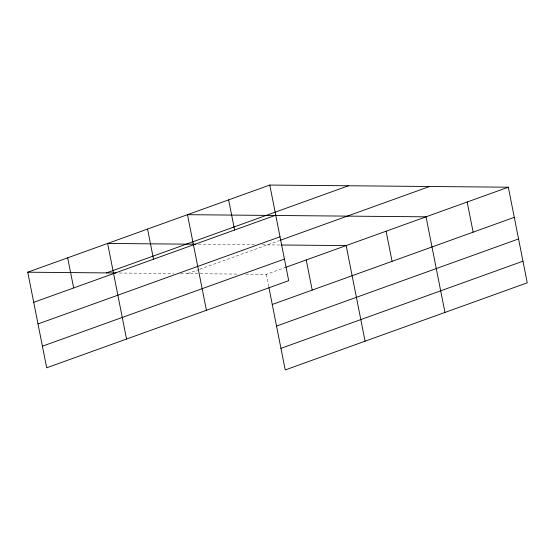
<?xml version="1.0" encoding="UTF-8"?>
<svg xmlns="http://www.w3.org/2000/svg" width="555" height="555" viewBox="0 0 555 555"><rect width="100%" height="100%" fill="white"/><g stroke="black" fill="none" stroke-linecap="round" stroke-linejoin="round"><path stroke-width="0.42" stroke-dasharray="2.77 2.08" d="M187.576 273.629L198.981 269.522M199.8 269.231L279.671 240.475M245.761 274.156L266.296 274.337L285.041 267.586M198.419 244.255L255.362 244.769M262.265 244.831L280.275 244.991M119.415 273.018L173.77 273.504M180.673 273.566L238.914 274.094M266.296 274.337L268.78 286.893"/><path stroke-width="0.83" d="M269.779 185.058L288.704 280.663L46.682 367.798L27.75 272.2L269.779 185.058L508.318 187.201L527.25 282.8L285.221 369.942L268.946 287.733M106.47 272.907L348.498 185.765M33.716 302.336L275.745 215.194M37.997 323.94L280.018 236.798M280.483 240.183L429.598 186.494M42.402 346.195L284.431 259.06M285.853 267.295L508.318 187.201M272.262 304.473L514.291 217.338M276.536 326.076L518.564 238.941M280.948 348.339L522.97 261.197M195.832 244.235L107.621 243.444L126.547 339.043M281.135 244.998L346.16 245.581L365.093 341.186M27.75 272.2L115.96 272.991M467.178 202.013L473.144 232.15M444.964 312.43L426.032 216.825L187.486 214.688L206.418 310.287M386.1 231.206L392.066 261.343M306.228 259.962L312.194 290.099M228.632 199.876L234.599 230.013M147.554 229.062L153.52 259.199M67.682 257.818L73.648 287.955"/></g></svg>
